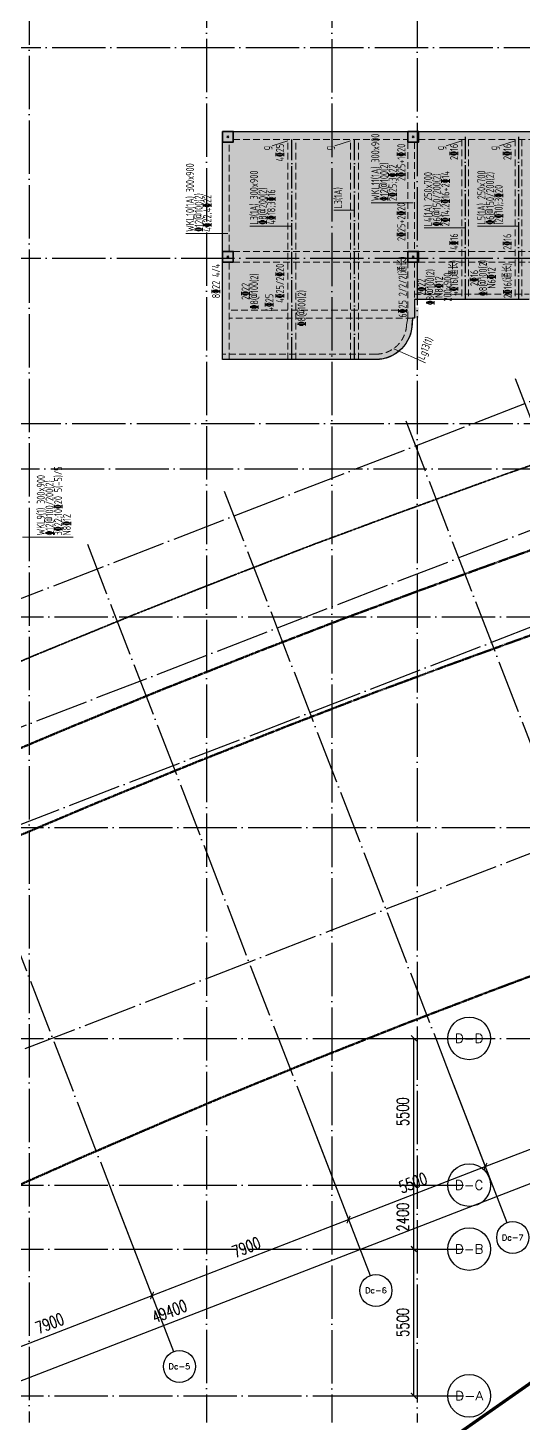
# Model space of a CAD drawing. Header units: millimetres. Extents: x 1089227 to 13101469, y 618865 to 10240562.
# Drawn here: x 3828876 to 3847444, y 4824187 to 4876494 of the extents above; entities that cross this region are included whole.
import ezdxf
from ezdxf.enums import TextEntityAlignment as Align

# ---------------------------------------------------------------- set-up
doc = ezdxf.new("R2010")
doc.units = ezdxf.units.MM
doc.header["$LTSCALE"] = 1000
doc.header["$PDMODE"] = 3
doc.header["$PDSIZE"] = 200
for name, pattern in [('A09-G-CTRL-用地红线+建筑退线_设计区$0$A02-G-MAIN-用地红线+退线_设计区$0$Redline1', [20, 10, -2, 2, -2, 2, -2]), ('A09-G-CTRL-用地红线+建筑退线_设计区$0$Controlline1', [12.8, 8, -1.6, 1.6, -1.6]), ('DOTE', [2.42, 2, -0.2, 0.02, -0.2]), ('GB_DASHDOT3', [1.0675, 0.84, -0.105, 0.0175, -0.105]), ('HIDDEN', [0.375, 0.25, -0.125])]:
    doc.linetypes.add(name, pattern=pattern)
doc.layers.get('0').update_dxf_attribs({"linetype": 'CONTINUOUS'})
doc.layers.get('Defpoints').update_dxf_attribs({"linetype": 'CONTINUOUS'})
for name, color, linetype, lineweight in [('A09-G-CTRL-用地红线+建筑退线_设计区$0$Z-REDL(用地红线)', 10, 'CONTINUOUS', 60), ('A09-G-CTRL-用地红线+建筑退线_设计区$0$Z-REDL-CTRL(建筑控制线)', 40, 'CONTINUOUS', 35), ('S-BEAM-DASH', 4, 'HIDDEN', 0), ('S-COLU', 30, 'CONTINUOUS', 0), ('S-SLAB-HATCH', 73, 'CONTINUOUS', 0), ('梁原位标注', 7, 'CONTINUOUS', 18), ('梁名称编号', 2, 'CONTINUOUS', 18), ('梁标注引线', 2, 'CONTINUOUS', 18), ('梁集中标注', 2, 'CONTINUOUS', 18)]:
    doc.layers.add(name, color=color, linetype=linetype, lineweight=lineweight)
for name, color, linetype in [('AXIS', 3, 'CONTINUOUS'), ('AXIS_TEXT', 7, 'CONTINUOUS'), ('DOTE', 1, 'DOTE'), ('LWK-轴线-编号', 7, 'CONTINUOUS'), ('PUB_DIM', 3, 'CONTINUOUS'), ('S-GRID-DE', 11, 'GB_DASHDOT3'), ('TK', 4, 'CONTINUOUS'), ('TK-TEXT', 7, 'CONTINUOUS'), ('单形心', 4, 'CONTINUOUS'), ('降板范围', 7, 'CONTINUOUS')]:
    doc.layers.add(name, color=color, linetype=linetype)
doc.styles.add('_TCH_AXIS', font='COMPLEX', dxfattribs={"bigfont": 'AllInOneBig.shx'})
doc.styles.add('_TCH_DIM_T3', font='SIMPLEX', dxfattribs={"width": 0.705882, "bigfont": 'AllInOneBig.shx'})
doc.styles.add('COMPLEX', font='COMPLEX', dxfattribs={"bigfont": 'AllInOneBig.shx'})
doc.styles.add('SADITK-SX', font='simfang.ttf', dxfattribs={"width": 0.7})
doc.styles.add('Style 1', font='yjkeng.shx', dxfattribs={"width": 0.7, "height": 300, "bigfont": 'yjkchn.shx'})
doc.dimstyles.new('_TCH_ARCH&&150', dxfattribs={"dimtxt": 446.25, "dimasz": 150, "dimexe": 375, "dimexo": 450, "dimgap": 189.375, "dimtad": 1, "dimdec": 0, "dimzin": 0, "dimdsep": 46, "dimtxsty": '_TCH_DIM_T3', "dimblk": 'ARCHTICK', "dimcen": 0.09, "dimclrt": 7, "dimazin": 2, "dimtfac": 1, "dimtdec": 0, "dimtix": 1, "dimtmove": 2, "dimatfit": 3, "dimfxl": 0, "dimtolj": 1, "dimtzin": 0, "dimarcsym": 0})

# ---------------------------------------------------------------- blocks, each defined once
blk = doc.blocks.new('0323最综用地红线')
at = {"layer": 'A09-G-CTRL-用地红线+建筑退线_设计区$0$Z-REDL(用地红线)', "color": 1, "linetype": 'A09-G-CTRL-用地红线+建筑退线_设计区$0$A02-G-MAIN-用地红线+退线_设计区$0$Redline1', "ltscale": 0.0005}
for points in [[(8280157, 3568569), (8275964, 3567048), (8274556, 3566523), (8273205, 3566025), (8270070, 3564818), (8266571, 3563433), (8263002, 3561973), (8260895, 3561087), (8257352, 3559569), (8254627, 3558352), (8253305, 3557764), (8251676, 3557016), (8250524, 3556489), (8248083, 3555335), (8245578, 3554136), (8242462, 3552635), (8240680, 3551729), (8238603, 3550670), (8236205, 3549403), (8231326, 3546785), (8229113, 3545554), (8225142, 3543308)], [(8279152, 3571396), (8274929, 3569864), (8273513, 3569336), (8272147, 3568833), (8268979, 3567612), (8265451, 3566216), (8261852, 3564744), (8259722, 3563848), (8256150, 3562317), (8253406, 3561092), (8252070, 3560498), (8250426, 3559743), (8249259, 3559209), (8246794, 3558044), (8244279, 3556840), (8241132, 3555324), (8239320, 3554403), (8237220, 3553333), (8234794, 3552051), (8229888, 3549418), (8227645, 3548171), (8223641, 3545906)], [(8237071, 3536240), (8241844, 3538808), (8244126, 3540012), (8246120, 3541026), (8247787, 3541874), (8250770, 3543311), (8253231, 3544490), (8255596, 3545602), (8256692, 3546109), (8258267, 3546829), (8259522, 3547395), (8262158, 3548563), (8265595, 3550043), (8267599, 3550889), (8271038, 3552292), (8274421, 3553630), (8277458, 3554793), (8278739, 3555273), (8279866, 3555690)]]:
    blk.add_lwpolyline(points, dxfattribs=at)
at = {"layer": 'A09-G-CTRL-用地红线+建筑退线_设计区$0$Z-REDL-CTRL(建筑控制线)', "linetype": 'A09-G-CTRL-用地红线+建筑退线_设计区$0$Controlline1', "ltscale": 0.0005, "flags": 128}
blk.add_lwpolyline([(8299567, 3686108), (8326626, 3675265), (8336400, 3687495), (8338983, 3690878), (8341712, 3688883), (8341724, 3688834), (8348492, 3681996), (8336495, 3657264), (8335815, 3655857), (8334921, 3653765), (8334408, 3652495), (8333554, 3650188), (8332762, 3647815), (8332296, 3646270), (8331866, 3644682), (8331460, 3643007), (8331063, 3641145), (8330737, 3639422), (8330293, 3636480), (8330017, 3634043), (8329761, 3630317), (8329732, 3627942), (8329763, 3625708), (8329928, 3622644), (8330113, 3620704), (8330325, 3618642), (8330653, 3615645), (8331572, 3606971), (8333151, 3600656), (8334420, 3595620), (8335099, 3592902), (8332162, 3588340), (8329462, 3587873), (8325135, 3587049), (8322510, 3586515), (8319525, 3585891), (8317926, 3585544), (8316578, 3585249), (8315535, 3585011), (8313300, 3584499), (8310791, 3583894), (8309251, 3583537), (8305740, 3582637), (8303918, 3582156), (8302104, 3581668), (8299703, 3581012), (8297227, 3580315), (8295056, 3579682), (8292998, 3579074), (8290643, 3578358), (8288572, 3577710), (8287591, 3577398), (8286161, 3576940), (8284503, 3576401), (8282624, 3575767), (8281086, 3575247), (8278146, 3574222), (8273894, 3572680), (8272471, 3572149), (8271089, 3571640), (8267888, 3570407), (8264331, 3569000), (8260702, 3567515), (8258549, 3566609), (8254947, 3565066), (8252185, 3563832), (8250834, 3563232), (8249176, 3562470), (8247994, 3561930), (8245505, 3560754), (8242980, 3559544), (8239801, 3558013), (8237959, 3557076), (8235838, 3555996), (8233384, 3554698), (8228450, 3552051), (8226178, 3550787), (8222141, 3548504), (8215629, 3544667), (8213710, 3543497), (8193657, 3531175), (8180322, 3522990), (8166408, 3514440), (8156991, 3508658), (8151138, 3505062), (8142685, 3507267), (8121171, 3545747), (8120724, 3546549), (8120233, 3547383), (8119272, 3548967), (8118108, 3550752), (8117067, 3552244), (8115806, 3553970), (8115672, 3554140), (8146431, 3575790), (8162146, 3587599), (8162295, 3588125), (8199863, 3615253), (8204215, 3618404), (8231584, 3638167), (8260590, 3655826), (8295376, 3680010)], close=True, dxfattribs=at)
blk = doc.blocks.new('template_31-施工图_A0_A0_1.0000_3fa9c08c64a9101061c9a26412af947e', base_point=(-1189, 0))
at = {"layer": 'TK', "const_width": 0.8}
blk.add_lwpolyline([(-1164, 831), (-1164, 10), (1179, 10), (1179, 831)], close=True, dxfattribs=at)
at = {"layer": 'TK-TEXT', "style": 'SADITK-SX', "width": 0.7}
for tag, p in [('市政会签', (-1176, 381.5)), ('园林会签', (-1176, 343.5)), ('幕墙会签', (-1176, 305.5)), ('装饰会签', (-1176, 267.5)), ('燃气会签', (-1176, 229.5)), ('暖通会签', (-1176, 191.5)), ('电气会签', (-1176, 153.5)), ('给排水会签', (-1176, 115.5)), ('结构会签', (-1176, 77.5)), ('建筑会签', (-1176, 39.5))]:
    blk.add_attdef(tag, text='', height=4, rotation=90, dxfattribs=at).set_placement(p, align=Align.MIDDLE_CENTER)
for tag, height, p in [('专业审定', 4, (1134.75, 268)), ('专业审核', 4, (1134.75, 248)), ('项目负责1', 4, (1134.75, 238)), ('项目负责2', 4, (1134.75, 228)), ('专业负责1', 4, (1134.75, 218)), ('专业负责2', 4, (1134.75, 208)), ('专业校对', 4, (1134.75, 198)), ('专业设计', 4, (1134.75, 188)), ('方案设计', 4, (1134.75, 178)), ('专业制图', 4, (1134.75, 168)), ('建设单位_001', 4, (1148.5, 140)), ('建设地点_001', 4, (1148.5, 124)), ('工程名称_001', 4, (1148.5, 106)), ('子项名称_001', 4, (1148.5, 86)), ('图纸名称_001', 4, (1148.5, 66)), ('版次', 4, (1129.5, 53)), ('日期', 4, (1165, 53)), ('图别', 4, (1129.5, 43)), ('图号', 4, (1165, 43)), ('合同号', 4, (1136, 30)), ('项目编号1', 2, (1114.06, 13.58)), ('阶段编号1', 2, (1132.25, 13.75)), ('子项编号1', 2, (1144.75, 13.75))]:
    blk.add_attdef(tag, text='', height=height, dxfattribs=at).set_placement(p, align=Align.MIDDLE_CENTER)
blk = doc.blocks.new('_AXISO')
blk.add_circle((0, 0), 0.5)
at = {"layer": 'AXIS_TEXT', "style": 'COMPLEX', "width": 1.041667}
blk.add_attdef('A', text='', height=0.56, dxfattribs=at).set_placement((-0.25, -0.28), (0.25, -0.28), align=Align.FIT)
blk = doc.blocks.new('_ArchTick')
at = {"color": 0, "linetype": 'ByBlock', "const_width": 0.3}
blk.add_lwpolyline([(-0.71, -0.71), (0.71, 0.71)], dxfattribs=at)
blk = doc.blocks.new('*D454')
at = {"layer": 'AXIS', "color": 0, "lineweight": -2, "transparency": 16777216}
for p, q in [((-48425, 15888), (-46667, 11341)), ((-92878, -6126), (-46802, 11691)), ((-94501, -1928), (-92742, -6475))]:
    blk.add_line(p, q, dxfattribs=at)
at = {"layer": 'Defpoints', "color": 0, "transparency": 16777216}
for p in [(-48588, 16308), (-46802, 11691), (-94663, -1509)]:
    blk.add_point(p, dxfattribs=at)
at = {"layer": 'AXIS', "color": 0, "lineweight": -2, "transparency": 16777216, "xscale": 150, "yscale": 150, "zscale": 150}
for p, rotation in [((-46802, 11691), 21.14101891807963), ((-92878, -6126), 201.1410189180796)]:
    blk.add_blockref('_ArchTick', p, dxfattribs=dict(at, rotation=rotation))
at = {"layer": 'AXIS', "color": 7, "transparency": 16777216, "insert": (-69989, 3168), "char_height": 446.2, "attachment_point": 5, "rotation": 21.141, "style": '_TCH_DIM_T3'}
blk.add_mtext('\\A1;49400', dxfattribs=at)
blk = doc.blocks.new('*D458')
at = {"layer": 'AXIS', "color": 0, "lineweight": -2, "transparency": 16777216}
for p, q in [((-71836, 6836), (-70511, 3408)), ((-79204, 3986), (-77879, 559)), ((-78014, 909), (-70646, 3758))]:
    blk.add_line(p, q, dxfattribs=at)
at = {"layer": 'Defpoints', "color": 0, "transparency": 16777216}
for p in [(-71998, 7255), (-79367, 4406), (-70646, 3758)]:
    blk.add_point(p, dxfattribs=at)
at = {"layer": 'AXIS', "color": 0, "lineweight": -2, "transparency": 16777216, "xscale": 150, "yscale": 150, "zscale": 150}
for p, rotation in [((-70646, 3758), 21.14101891807962), ((-78014, 909), 201.1410189180796)]:
    blk.add_blockref('_ArchTick', p, dxfattribs=dict(at, rotation=rotation))
at = {"layer": 'AXIS', "color": 7, "transparency": 16777216, "insert": (-74479, 2718), "char_height": 446.2, "attachment_point": 5, "rotation": 21.141, "style": '_TCH_DIM_T3'}
blk.add_mtext('\\A1;7900', dxfattribs=at)
blk = doc.blocks.new('*D459')
at = {"layer": 'AXIS', "color": 0, "lineweight": -2, "transparency": 16777216}
for p, q in [((-64468, 9685), (-63142, 6257)), ((-71836, 6836), (-70511, 3408)), ((-70646, 3758), (-63278, 6607))]:
    blk.add_line(p, q, dxfattribs=at)
at = {"layer": 'Defpoints', "color": 0, "transparency": 16777216}
for p in [(-64630, 10105), (-71998, 7255), (-63278, 6607)]:
    blk.add_point(p, dxfattribs=at)
at = {"layer": 'AXIS', "color": 0, "lineweight": -2, "transparency": 16777216, "xscale": 150, "yscale": 150, "zscale": 150}
for p, rotation in [((-63278, 6607), 21.14101891808206), ((-70646, 3758), 201.1410189180821)]:
    blk.add_blockref('_ArchTick', p, dxfattribs=dict(at, rotation=rotation))
at = {"layer": 'AXIS', "color": 7, "transparency": 16777216, "insert": (-67111, 5567), "char_height": 446.2, "attachment_point": 5, "rotation": 21.141, "style": '_TCH_DIM_T3'}
blk.add_mtext('\\A1;7900', dxfattribs=at)
blk = doc.blocks.new('*D460')
at = {"layer": 'AXIS', "color": 0, "lineweight": -2, "transparency": 16777216}
for p, q in [((-59338, 11669), (-58013, 8241)), ((-64468, 9685), (-63142, 6257)), ((-63278, 6607), (-58148, 8591))]:
    blk.add_line(p, q, dxfattribs=at)
at = {"layer": 'Defpoints', "color": 0, "transparency": 16777216}
for p in [(-59500, 12088), (-64630, 10105), (-58148, 8591)]:
    blk.add_point(p, dxfattribs=at)
at = {"layer": 'AXIS', "color": 0, "lineweight": -2, "transparency": 16777216, "xscale": 150, "yscale": 150, "zscale": 150}
for p, rotation in [((-58148, 8591), 21.14101891807638), ((-63278, 6607), 201.1410189180764)]:
    blk.add_blockref('_ArchTick', p, dxfattribs=dict(at, rotation=rotation))
at = {"layer": 'AXIS', "color": 7, "transparency": 16777216, "insert": (-60862, 7984), "char_height": 446.2, "attachment_point": 5, "rotation": 21.141, "style": '_TCH_DIM_T3'}
blk.add_mtext('\\A1;5500', dxfattribs=at)
blk = doc.blocks.new('*D461')
at = {"layer": 'AXIS', "color": 0, "lineweight": -2, "transparency": 16777216}
for p, q in [((-52529, 14301), (-51204, 10874)), ((-59338, 11669), (-58013, 8241)), ((-58148, 8591), (-51339, 11224))]:
    blk.add_line(p, q, dxfattribs=at)
at = {"layer": 'Defpoints', "color": 0, "transparency": 16777216}
for p in [(-52692, 14721), (-59500, 12088), (-51339, 11224)]:
    blk.add_point(p, dxfattribs=at)
at = {"layer": 'AXIS', "color": 0, "lineweight": -2, "transparency": 16777216, "xscale": 150, "yscale": 150, "zscale": 150}
for p, rotation in [((-51339, 11224), 21.14101891807816), ((-58148, 8591), 201.1410189180782)]:
    blk.add_blockref('_ArchTick', p, dxfattribs=dict(at, rotation=rotation))
at = {"layer": 'AXIS', "color": 7, "transparency": 16777216, "insert": (-54892, 10292), "char_height": 446.2, "attachment_point": 5, "rotation": 21.141, "style": '_TCH_DIM_T3'}
blk.add_mtext('\\A1;7300', dxfattribs=at)
blk = doc.blocks.new('*D509')
at = {"layer": 'Defpoints', "color": 0, "transparency": 16777216}
for p in [(-61003, 5500), (-60826, 5500), (-61003, 0)]:
    blk.add_point(p, dxfattribs=at)
at = {"layer": 'PUB_DIM', "color": 0, "lineweight": -2, "transparency": 16777216}
for p, q in [((-60826, 0), (-60826, 5500)), ((-60553, 5500), (-60451, 5500)), ((-60553, 0), (-60451, 0))]:
    blk.add_line(p, q, dxfattribs=at)
at = {"layer": 'PUB_DIM', "color": 0, "lineweight": -2, "transparency": 16777216, "xscale": 150, "yscale": 150, "zscale": 150}
for p, rotation in [((-60826, 5500), 90), ((-60826, 0), 270)]:
    blk.add_blockref('_ArchTick', p, dxfattribs=dict(at, rotation=rotation))
at = {"layer": 'PUB_DIM', "color": 7, "transparency": 16777216, "insert": (-61239, 2750), "char_height": 446.2, "attachment_point": 5, "rotation": 90, "style": '_TCH_DIM_T3'}
blk.add_mtext('\\A1;5500', dxfattribs=at)
blk = doc.blocks.new('*D510')
at = {"layer": 'Defpoints', "color": 0, "transparency": 16777216}
for p in [(-61003, 7900), (-60826, 7900), (-61003, 5500)]:
    blk.add_point(p, dxfattribs=at)
at = {"layer": 'PUB_DIM', "color": 0, "lineweight": -2, "transparency": 16777216}
for p, q in [((-60826, 5500), (-60826, 7900)), ((-60553, 7900), (-60451, 7900)), ((-60553, 5500), (-60451, 5500))]:
    blk.add_line(p, q, dxfattribs=at)
at = {"layer": 'PUB_DIM', "color": 0, "lineweight": -2, "transparency": 16777216, "xscale": 150, "yscale": 150, "zscale": 150}
for p, rotation in [((-60826, 7900), 90), ((-60826, 5500), 270)]:
    blk.add_blockref('_ArchTick', p, dxfattribs=dict(at, rotation=rotation))
at = {"layer": 'PUB_DIM', "color": 7, "transparency": 16777216, "insert": (-61239, 6700), "char_height": 446.2, "attachment_point": 5, "rotation": 90, "style": '_TCH_DIM_T3'}
blk.add_mtext('\\A1;2400', dxfattribs=at)
blk = doc.blocks.new('*D511')
at = {"layer": 'Defpoints', "color": 0, "transparency": 16777216}
for p in [(-61003, 13400), (-60826, 13400), (-61003, 7900)]:
    blk.add_point(p, dxfattribs=at)
at = {"layer": 'PUB_DIM', "color": 0, "lineweight": -2, "transparency": 16777216}
for p, q in [((-60826, 7900), (-60826, 13400)), ((-60553, 13400), (-60451, 13400)), ((-60553, 7900), (-60451, 7900))]:
    blk.add_line(p, q, dxfattribs=at)
at = {"layer": 'PUB_DIM', "color": 0, "lineweight": -2, "transparency": 16777216, "xscale": 150, "yscale": 150, "zscale": 150}
for p, rotation in [((-60826, 13400), 90), ((-60826, 7900), 270)]:
    blk.add_blockref('_ArchTick', p, dxfattribs=dict(at, rotation=rotation))
at = {"layer": 'PUB_DIM', "color": 7, "transparency": 16777216, "insert": (-61239, 10650), "char_height": 446.2, "attachment_point": 5, "rotation": 90, "style": '_TCH_DIM_T3'}
blk.add_mtext('\\A1;5500', dxfattribs=at)
blk = doc.blocks.new('BANWANG_XINGXIN')
at = {"color": 0}
for points in [[(0.7, 0.7), (-0.7, -0.7)], [(-0.7, 0.7), (0.7, -0.7)]]:
    blk.add_lwpolyline(points, dxfattribs=at)
blk = doc.blocks.new('1F柱网-0808')
at = {"layer": 'S-COLU', "lineweight": 35}
for points in [[(116813, 100094), (117213, 100094), (117213, 99694), (116813, 99694)], [(123763, 100094), (124163, 100094), (124163, 99694), (123763, 99694)], [(116813, 95593), (117213, 95593), (117213, 95193), (116813, 95193)], [(123763, 95593), (124163, 95593), (124163, 95193), (123763, 95193)]]:
    blk.add_lwpolyline(points, close=True, dxfattribs=at)
at = {"layer": '单形心', "xscale": 50, "yscale": 50, "zscale": 50}
for p in [(117013, 99894), (123963, 99894), (117013, 95393), (123963, 95393)]:
    blk.add_blockref('BANWANG_XINGXIN', p, dxfattribs=at)
blk = doc.blocks.new('2FJGBZ')
at = {"layer": 'S-SLAB-HATCH'}
h = blk.add_hatch(dxfattribs=at)
h.set_pattern_fill('ZIGZAG', color=256, scale=100)
h.set_pattern_definition([(0, (-6326317.14, 1683260.45), (317.5, 317.5), [317.5, -317.5]), (90, (-6325999.64, 1683260.45), (-317.5, 317.5), [317.5, -317.5])])
edge = h.paths.add_edge_path()
edge.add_line((145363, 109893), (135113, 109893))
edge.add_line((135113, 109893), (135113, 109993))
edge.add_line((135113, 109993), (134713, 109993))
edge.add_line((134713, 109993), (134713, 100094))
edge.add_line((134713, 100094), (116813, 100094))
edge.add_line((116813, 100094), (116814, 91544))
edge.add_line((116814, 91544), (116814, 91544))
edge.add_line((116814, 91544), (122564, 91544))
edge.add_arc((122554, 92908), 1364, 270.3953, 359.4242)
edge.add_line((123918, 92894), (123937, 93094))
edge.add_line((123937, 93094), (124163, 93094))
edge.add_line((124163, 93094), (124163, 93494))
edge.add_line((124163, 93494), (124014, 93494))
edge.add_line((124014, 93494), (124014, 93793))
edge.add_line((124014, 93793), (128313, 93793))
edge.add_arc((128313, 94993), 1200, 270, 360)
edge.add_line((129513, 94993), (129513, 95192))
edge.add_line((129513, 95192), (134913, 95193))
edge.add_line((134913, 95193), (134913, 98493))
edge.add_line((134913, 98493), (141813, 98493))
edge.add_arc((141813, 99693), 1200, 269.9998, 360.0002)
edge.add_line((143013, 99693), (143013, 99793))
edge.add_line((143013, 99793), (143913, 99793))
edge.add_line((143913, 99793), (143913, 99893))
edge.add_line((143913, 99893), (144813, 99893))
edge.add_line((144813, 99893), (144813, 100093))
edge.add_line((144813, 100093), (143913, 100093))
edge.add_line((143913, 100093), (143913, 102193))
edge.add_line((143913, 102193), (147163, 102193))
edge.add_line((147163, 102193), (147163, 99793))
edge.add_line((147163, 99793), (152163, 99793))
edge.add_line((152163, 99793), (152163, 100693))
edge.add_line((152163, 100693), (155413, 100693))
edge.add_arc((155412, 101994), 1301, 270.0499, 359.9775)
edge.add_line((156713, 101993), (156738, 102893))
edge.add_line((156738, 102893), (156713, 110293))
edge.add_line((156713, 110293), (156113, 110294))
edge.add_arc((154907, 110430), 1214, 353.6049, 449.7035)
edge.add_line((154913, 111643), (146963, 111643))
edge.add_arc((146968, 110431), 1213, 90.2355, 186.5022)
edge.add_line((145763, 110293), (145363, 110293))
edge.add_line((145363, 110293), (145363, 109893))
at = {"layer": 'S-BEAM-DASH'}
for p, q in [((117213, 100094), (123763, 100094)), ((124163, 100094), (129713, 100093)), ((116814, 95593), (116813, 99694)), ((117064, 95593), (117063, 99694)), ((117213, 99794), (123763, 99794)), ((119264, 91544), (119264, 99794)), ((119564, 91544), (119564, 99794)), ((121614, 91544), (121614, 99794)), ((121914, 91544), (121914, 99794)), ((123763, 99694), (123763, 95593)), ((124013, 99694), (124013, 95593)), ((124163, 99794), (129713, 99793)), ((125788, 99794), (125788, 93793)), ((126038, 99794), (126038, 93793)), ((127788, 99793), (127788, 93793)), ((128038, 99793), (128038, 93793)), ((117213, 95593), (123763, 95593)), ((124163, 95593), (129613, 95593)), ((117064, 91544), (117064, 95193)), ((117213, 95193), (123763, 95193)), ((123763, 93094), (123763, 95193)), ((124014, 93494), (124014, 95193)), ((124163, 95193), (134513, 95192)), ((123763, 93394), (117064, 93394)), ((116814, 91544), (116814, 93094)), ((123937, 93094), (117064, 93094)), ((123712, 92844), (123763, 93094)), ((123914, 92844), (123937, 93094)), ((122564, 91744), (116814, 91744)), ((122564, 91544), (116814, 91544))]:
    blk.add_line(p, q, dxfattribs=at)
for points in [[(116814, 93494), (116814, 95193)], [(124014, 93993), (128313, 93993)]]:
    blk.add_lwpolyline(points, dxfattribs=at)
at = {"layer": 'S-BEAM-DASH', "linetype": 'Continuous'}
blk.add_lwpolyline([(124014, 93793), (128313, 93793, -0.136568)], format="xyb", dxfattribs=at)
at = {"layer": 'S-BEAM-DASH'}
for radius, end in [(1349, 357.9171), (1149, 357.5544)]:
    blk.add_arc((122564, 92893), radius, 269.9747, end, dxfattribs=at)
at = {"layer": 'S-GRID-DE'}
for p, q in [((119414, 91544), (119414, 99794)), ((121764, 91544), (121764, 99794)), ((125913, 99893), (125913, 93793)), ((127913, 99893), (127913, 93793))]:
    blk.add_line(p, q, dxfattribs=at)
at = {"layer": '降板范围'}
blk.add_lwpolyline([(116814, 91544), (116813, 100094), (134713, 100094)], dxfattribs=at)
blk.add_lwpolyline([(128313, 93793), (124014, 93793), (124014, 93494), (124014, 93494), (124014, 93094), (123937, 93094), (123918, 92894, -0.409258), (122564, 91544), (116814, 91544)], format="xyb", dxfattribs=at)
blk.add_blockref('1F柱网-0808', (0, 0))
blk = doc.blocks.new('裙房轴网260428')
at = {"layer": 'AXIS'}
for p, q in [((-62622.1, 13400), (-58971.3, 13400)), ((-62622.1, 13400), (-59554, 13400)), ((-59500.3, 12088.3), (-57336.3, 6492.1)), ((-64630.1, 10104.6), (-62466.2, 4508.5)), ((-62622.1, 7900), (-58971.3, 7900)), ((-62622.1, 7900), (-59554, 7900)), ((-71998.4, 7255.4), (-69834.4, 1659.2)), ((-62622.1, 5500), (-58971.3, 5500)), ((-62622.1, 5500), (-59554, 5500)), ((-62622.1, 0), (-58971.3, 0)), ((-62622.1, 0), (-59554, 0))]:
    blk.add_line(p, q, dxfattribs=at)
at = {"layer": 'DOTE', "color": 16, "linetype": 'DOTE'}
for p, q in [((-63900, 137981.8), (-63900, -1000)), ((-75250, 137349.7), (-75250, -1000)), ((-60700, 137269.1), (-60700, -1000)), ((-68600, 130728.4), (-68600, -1000)), ((-110690, 50550), (-1866, 50550)), ((-110690, 42650), (-1866, 42650)), ((-57027.3, 38133.1), (-48587.8, 16308.1)), ((-103674.5, 19022.9), (-55734, 37561.1)), ((-92999.5, 36450), (-43972.1, 36450)), ((-61131.2, 36546.2), (-52691.6, 14721.1)), ((-110738.7, 34750), (-43972.1, 34750)), ((-67939.9, 33913.4), (-59500.3, 12088.3)), ((-102051.5, 14825.8), (-54111, 33364)), ((-73069.7, 31929.7), (-64630.1, 10104.6)), ((-100825.3, 11654.7), (-52884.7, 30192.8)), ((-163840, 29200), (-43972.1, 29200)), ((-80438, 29080.5), (-71998.4, 7255.4)), ((-97976, 4286.4), (-50035.5, 22824.5)), ((-163840, 21300), (-43972.1, 21300)), ((-163840, 13400), (-43972.1, 13400)), ((-163840, 7900), (-61623.3, 7900)), ((-163840, 5500), (-61623.3, 5500)), ((-163840, 0), (-61623.3, 0))]:
    blk.add_line(p, q, dxfattribs=at)
at = {"layer": 'AXIS'}
ref = blk.add_blockref('_AXISO', (-58754, 13400), dxfattribs=dict(at, xscale=1600, yscale=1600, zscale=1600))
ref.add_attrib('A', 'D-D', dxfattribs={"layer": 'LWK-轴线-编号', "height": 344.32, "style": '_TCH_AXIS'}).set_placement((-59286.9, 13227.8), (-58221.1, 13227.8), align=Align.FIT)
ref = blk.add_blockref('_AXISO', (-58754, 7900), dxfattribs=dict(at, xscale=1600, yscale=1600, zscale=1600))
ref.add_attrib('A', 'D-C', dxfattribs={"layer": 'LWK-轴线-编号', "height": 354.18, "style": '_TCH_AXIS'}).set_placement((-59285.3, 7722.9), (-58222.7, 7722.9), align=Align.FIT)
ref = blk.add_blockref('_AXISO', (-58754, 5500), dxfattribs=dict(at, xscale=1600, yscale=1600, zscale=1600))
ref.add_attrib('A', 'D-B', dxfattribs={"layer": 'LWK-轴线-编号', "height": 344.32, "style": '_TCH_AXIS'}).set_placement((-59286.9, 5327.8), (-58221.1, 5327.8), align=Align.FIT)
ref = blk.add_blockref('_AXISO', (-57119.9, 5932.5), dxfattribs=dict(at, xscale=1200, yscale=1200, zscale=1200))
ref.add_attrib('A', 'Dc-7', dxfattribs={"layer": 'AXIS_TEXT', "height": 210.81, "style": '_TCH_AXIS'}).set_placement((-57526.5, 5827.1), (-56713.4, 5827.1), align=Align.FIT)
ref = blk.add_blockref('_AXISO', (-62249.8, 3948.8), dxfattribs=dict(at, xscale=1200, yscale=1200, zscale=1200))
ref.add_attrib('A', 'Dc-6', dxfattribs={"layer": 'AXIS_TEXT', "height": 210.81, "style": '_TCH_AXIS'}).set_placement((-62656.3, 3843.4), (-61843.2, 3843.4), align=Align.FIT)
ref = blk.add_blockref('_AXISO', (-69618, 1099.6), dxfattribs=dict(at, xscale=1200, yscale=1200, zscale=1200))
ref.add_attrib('A', 'Dc-5', dxfattribs={"layer": 'AXIS_TEXT', "height": 210.81, "style": '_TCH_AXIS'}).set_placement((-70024.6, 994.2), (-69211.5, 994.2), align=Align.FIT)
ref = blk.add_blockref('_AXISO', (-58754, 0), dxfattribs=dict(at, xscale=1600, yscale=1600, zscale=1600))
ref.add_attrib('A', 'D-A', dxfattribs={"layer": 'LWK-轴线-编号', "height": 339.59, "style": '_TCH_AXIS'}).set_placement((-59287.6, -169.8), (-58220.4, -169.8), align=Align.FIT)
for p1, p2, distance, picture, middle in [((-94662.9, -1508.8), (-48587.8, 16308.1), -4950, '*D454', (-69988.8, 3167.5)), ((-59500.3, 12088.3), (-52691.6, 14721.1), -3750, '*D461', (-54892.3, 10291.8)), ((-64630.1, 10104.6), (-59500.3, 12088.3), -3750, '*D460', (-60861.5, 7983.6)), ((-71998.4, 7255.4), (-64630.1, 10104.6), -3750, '*D459', (-67110.6, 5567.1)), ((-79366.7, 4406.1), (-71998.4, 7255.4), -3750, '*D458', (-74478.9, 2717.9))]:
    dim = blk.add_aligned_dim(p1=p1, p2=p2, distance=distance, dimstyle='_TCH_ARCH&&150', dxfattribs=at)
    dim.commit()
    dim.dimension.update_dxf_attribs({"geometry": picture, "text_midpoint": middle})
at = {"layer": 'PUB_DIM'}
for p1, p2, picture, middle in [((-61003.2, 7900), (-61003.2, 13400), '*D511', (-61239, 10650)), ((-61003.2, 5500), (-61003.2, 7900), '*D510', (-61239, 6700)), ((-61003.2, 0), (-61003.2, 5500), '*D509', (-61239, 2750))]:
    dim = blk.add_aligned_dim(p1=p1, p2=p2, distance=-176.7, dimstyle='_TCH_ARCH&&150', dxfattribs=at)
    dim.commit()
    dim.dimension.update_dxf_attribs({"geometry": picture, "text_midpoint": middle})
blk = doc.blocks.new('04地块地下轴网260428')
blk.add_blockref('裙房轴网260428', (0, 0))

msp = doc.modelspace()

# ---------------------------------------------------------------- linework, layer by layer
at = {"layer": '梁原位标注', "lineweight": 18}
for p, q in [((3838626.298, 4872262.161), (3838038.102, 4872071.044)), ((3840976.298, 4872262.161), (3840388.102, 4872071.044)), ((3845151.265, 4872261.819), (3844563.069, 4872070.702)), ((3847151.265, 4872261.819), (3846563.069, 4872070.702))]:
    msp.add_line(p, q, dxfattribs=at)
at = {"layer": '梁标注引线', "color": 6, "lineweight": 18}
for p, q in [((3843325.921, 4869941.822), (3841752.844, 4869941.82)), ((3836375.919, 4868788.078), (3834802.842, 4868788.079)), ((3828675.929, 4857406.114), (3830574.006, 4857406.114))]:
    msp.add_line(p, q, dxfattribs=at)
at = {"layer": '梁标注引线', "color": 3, "lineweight": 18}
for p, q in [((3841126.298, 4869662.568), (3840353.221, 4869662.568)), ((3838776.298, 4869059.424), (3837203.221, 4869059.424)), ((3845276.265, 4868996.051), (3843728.188, 4868996.051)), ((3847276.265, 4869059.253), (3845728.188, 4869059.253)), ((3842601.449, 4864457.457), (3843783.759, 4863931.986))]:
    msp.add_line(p, q, dxfattribs=at)

# ---------------------------------------------------------------- block references
for name, p in [('2FJGBZ', (3719362.209, 4772518.421)), ('0323最综用地红线', (-4431405.957, 1285525.343)), ('04地块地下轴网260428', (3904175.334, 4825211.796))]:
    msp.add_blockref(name, p)
at = {"xscale": 150, "yscale": 150, "zscale": 150, "rotation": 35.00532206532363}
msp.add_blockref('template_31-施工图_A0_A0_1.0000_3fa9c08c64a9101061c9a26412af947e', (3701586.318, 4721512.406), dxfattribs=at)

# ---------------------------------------------------------------- texts
at = {"layer": '梁原位标注', "style": 'Style 1', "width": 0.7}
for s, p in [('g', (3838038.102, 4872071.044)), ('4%%13325', (3838566.298, 4872149.661)), ('g', (3840388.102, 4872071.044)), ('2%%13325+1%%13320', (3843115.919, 4872152.161)), ('g', (3844563.069, 4872070.702)), ('2%%13316', (3845091.265, 4872149.319)), ('g', (3846563.069, 4872070.702)), ('2%%13316', (3847091.265, 4872149.319)), ('8%%13322 4/4', (3836165.919, 4867651.822)), ('4%%13325/2%%13320', (3838566.298, 4867651.822))]:
    msp.add_text(s, height=300, rotation=90, dxfattribs=at).set_placement(p, align=Align.BOTTOM_RIGHT)
for s, p in [('2%%13325+2%%13320', (3843115.922, 4868504.9)), ('4%%13316', (3845091.265, 4868171.822)), ('2%%13316', (3847091.265, 4868171.822))]:
    msp.add_text(s, height=300, rotation=90, dxfattribs=at).set_placement(p, align=Align.BOTTOM_LEFT)
for s, p in [('6%%13325 2/2/2(通长)', (3843165.923, 4866777.358)), ('4%%13316(通长)', (3845091.265, 4867117.894)), ('2%%13316(通长)', (3847101.265, 4867017.894)), ('4%%13325', (3838167.298, 4866192.125))]:
    msp.add_text(s, height=300, rotation=90, dxfattribs=at).set_placement(p, align=Align.BOTTOM_CENTER)
for s, p in [('%%1328@100(2)', (3845786.265, 4867117.894)), ('%%1328@100(2)', (3837210.919, 4866614.591)), ('%%1328@100(2)', (3843810.923, 4866777.358)), ('200x900', (3844460.923, 4866777.358)), ('2%%13316', (3845461.265, 4867117.894)), ('N6%%13312', (3846111.265, 4867117.894)), ('2%%13322', (3836885.919, 4866614.591)), ('2%%13322', (3843485.923, 4866777.358)), ('N8%%13312', (3844135.923, 4866777.358)), ('%%1328@100(2)', (3838986.298, 4865987.16))]:
    msp.add_text(s, height=300, rotation=90, dxfattribs=at).set_placement(p, align=Align.TOP_CENTER)
at = {"layer": '梁名称编号', "color": 6, "style": 'Style 1', "width": 0.7}
for s, p in [('WKL11(1A) 300x900', (3841752.844, 4870001.82)), ('WKL10(1A) 300x900', (3834802.843, 4868848.079))]:
    msp.add_text(s, height=300, rotation=90, dxfattribs=at).set_placement(p, align=Align.TOP_LEFT)
at = {"layer": '梁名称编号', "color": 3, "style": 'Style 1', "width": 0.7}
for s, p in [('L3(1A) 300x900', (3837203.221, 4869119.424)), ('L4(1A) 250x700', (3843728.188, 4869056.051)), ('L5(1A) 250x700', (3845728.188, 4869119.253)), ('L3(1A)', (3840353.221, 4869722.568))]:
    msp.add_text(s, height=300, rotation=90, dxfattribs=at).set_placement(p, align=Align.TOP_LEFT)
msp.add_text('Lg13(1)', height=300, rotation=66.0375337, dxfattribs=at).set_placement((3843808.127, 4863986.815), align=Align.BOTTOM_LEFT)
at = {"layer": '梁名称编号', "color": 6, "style": 'Style 1', "width": 0.7}
msp.add_text('WKL9(1) 300x900', height=300, rotation=90, dxfattribs=at).set_placement((3829599.006, 4857466.114), align=Align.BOTTOM_LEFT)
at = {"layer": '梁集中标注', "color": 6, "style": 'Style 1', "width": 0.7}
for s, p in [('%%13212@100(2)', (3842077.844, 4870001.821)), ('2%%13325;3%%13322', (3842402.844, 4870001.821)), ('%%13212@100(2)', (3835127.843, 4868848.079)), ('4%%13322;4%%13322', (3835452.843, 4868848.079))]:
    msp.add_text(s, height=300, rotation=90, dxfattribs=at).set_placement(p, align=Align.TOP_LEFT)
at = {"layer": '梁集中标注', "color": 3, "style": 'Style 1', "width": 0.7}
for s, p in [('%%1326@150/200(2)', (3844053.188, 4869056.051)), ('2%%13314;2%%13316+2%%13314', (3844378.188, 4869056.051)), ('%%1326@150/200(2)', (3846053.188, 4869119.253)), ('%%1328@200(2)', (3837528.221, 4869119.424)), ('4%%13318;3%%13316', (3837853.221, 4869119.424)), ('(2%%13310);3%%13320', (3846378.188, 4869119.253))]:
    msp.add_text(s, height=300, rotation=90, dxfattribs=at).set_placement(p, align=Align.TOP_LEFT)
at = {"layer": '梁集中标注', "color": 6, "style": 'Style 1', "width": 0.7}
for s, p in [('%%13212@100/200(2)', (3829924.006, 4857466.114)), ('3%%13322;10%%13320 5(-5)/5', (3830249.006, 4857466.114)), ('N8%%13312', (3830574.006, 4857466.114))]:
    msp.add_text(s, height=300, rotation=90, dxfattribs=at).set_placement(p, align=Align.BOTTOM_LEFT)

doc.saveas('drawing.dxf')
